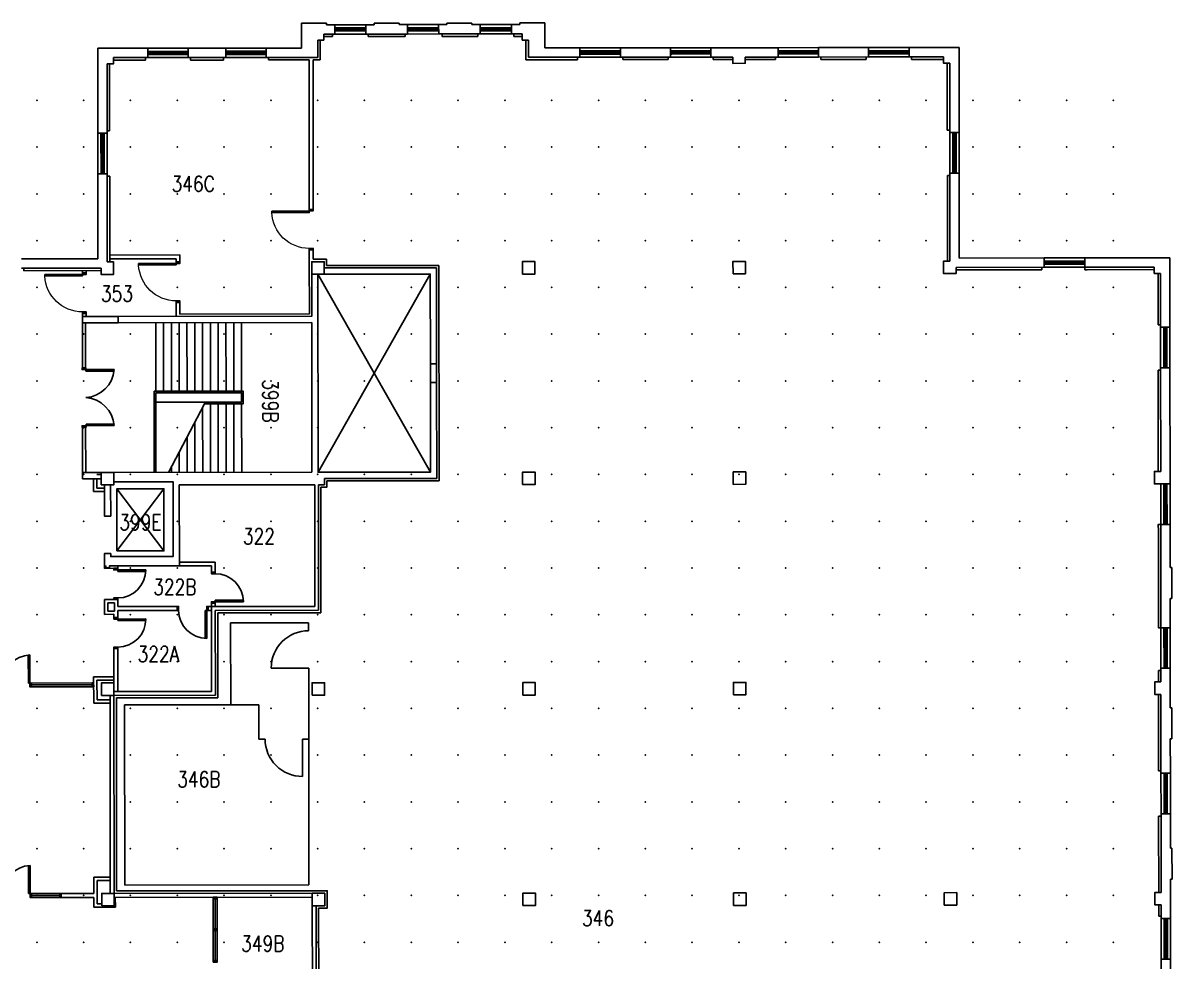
# Model space of a CAD drawing. Header units: millimetres. Extents: x 9 to 202, y 19 to 142.
# Drawn here: x 122.3 to 201.8, y 58.8 to 123.7 of the extents above; entities that cross this region are included whole.
import ezdxf
from ezdxf.enums import TextEntityAlignment as Align

# ---------------------------------------------------------------- set-up
doc = ezdxf.new("R2010")
doc.units = ezdxf.units.MM
for name, color, linetype in [('A-DOOR', 2, 'Continuous'), ('A-FLOR-IDEN', 202, 'Continuous'), ('A-FLOR-STRS', 1, 'Continuous'), ('A-GLAZ', 5, 'Continuous'), ('A-WALL', 7, 'Continuous')]:
    doc.layers.add(name, color=color, linetype=linetype)
doc.styles.add('RomanS', font='romans.shx', dxfattribs={"width": 0.85})

# ---------------------------------------------------------------- blocks, each defined once
blk = doc.blocks.new('*U16')
blk.add_point((0, 0))
blk = doc.blocks.new('*U17')
at = {"color": 0, "linetype": 'ByBlock', "lineweight": -2, "transparency": 16777216}
for p in [(113.3895, 97.191), (116.6292, 97.191), (119.8689, 97.191), (123.1086, 97.191), (126.3483, 97.191), (129.588, 97.191), (132.8277, 97.191), (136.0674, 97.191), (139.3071, 97.191), (142.5468, 97.191), (145.7865, 97.191), (149.0262, 97.191), (152.2659, 97.191), (155.5056, 97.191), (158.7453, 97.191), (161.985, 97.191), (165.2247, 97.191), (168.4644, 97.191), (171.7041, 97.191), (174.9438, 97.191), (178.1835, 97.191), (181.4232, 97.191), (184.6629, 97.191), (187.9026, 97.191), (113.3895, 93.9513), (116.6292, 93.9513), (119.8689, 93.9513), (123.1086, 93.9513), (126.3483, 93.9513), (129.588, 93.9513), (132.8277, 93.9513), (136.0674, 93.9513), (139.3071, 93.9513), (142.5468, 93.9513), (145.7865, 93.9513), (149.0262, 93.9513), (152.2659, 93.9513), (155.5056, 93.9513), (158.7453, 93.9513), (161.985, 93.9513), (165.2247, 93.9513), (168.4644, 93.9513), (171.7041, 93.9513), (174.9438, 93.9513), (178.1835, 93.9513), (181.4232, 93.9513), (184.6629, 93.9513), (187.9026, 93.9513), (113.3895, 90.7116), (116.6292, 90.7116), (119.8689, 90.7116), (123.1086, 90.7116), (126.3483, 90.7116), (129.588, 90.7116), (132.8277, 90.7116), (136.0674, 90.7116), (139.3071, 90.7116), (142.5468, 90.7116), (145.7865, 90.7116), (149.0262, 90.7116), (152.2659, 90.7116), (155.5056, 90.7116), (158.7453, 90.7116), (161.985, 90.7116), (165.2247, 90.7116), (168.4644, 90.7116), (171.7041, 90.7116), (174.9438, 90.7116), (178.1835, 90.7116), (181.4232, 90.7116), (184.6629, 90.7116), (187.9026, 90.7116), (113.3895, 87.4719), (116.6292, 87.4719), (119.8689, 87.4719), (123.1086, 87.4719), (126.3483, 87.4719), (129.588, 87.4719), (132.8277, 87.4719), (136.0674, 87.4719), (139.3071, 87.4719), (142.5468, 87.4719), (145.7865, 87.4719), (149.0262, 87.4719), (152.2659, 87.4719), (155.5056, 87.4719), (158.7453, 87.4719), (161.985, 87.4719), (165.2247, 87.4719), (168.4644, 87.4719), (171.7041, 87.4719), (174.9438, 87.4719), (178.1835, 87.4719), (181.4232, 87.4719), (184.6629, 87.4719), (187.9026, 87.4719), (113.3895, 84.2322), (116.6292, 84.2322), (119.8689, 84.2322), (123.1086, 84.2322), (126.3483, 84.2322), (129.588, 84.2322), (132.8277, 84.2322), (136.0674, 84.2322), (139.3071, 84.2322), (142.5468, 84.2322), (145.7865, 84.2322), (149.0262, 84.2322), (152.2659, 84.2322), (155.5056, 84.2322), (158.7453, 84.2322), (161.985, 84.2322), (165.2247, 84.2322), (168.4644, 84.2322), (171.7041, 84.2322), (174.9438, 84.2322), (178.1835, 84.2322), (181.4232, 84.2322), (184.6629, 84.2322), (187.9026, 84.2322), (113.3895, 80.9925), (116.6292, 80.9925), (119.8689, 80.9925), (123.1086, 80.9925), (126.3483, 80.9925), (129.588, 80.9925), (132.8277, 80.9925), (136.0674, 80.9925), (139.3071, 80.9925), (142.5468, 80.9925), (145.7865, 80.9925), (149.0262, 80.9925), (152.2659, 80.9925), (155.5056, 80.9925), (158.7453, 80.9925), (161.985, 80.9925), (165.2247, 80.9925), (168.4644, 80.9925), (171.7041, 80.9925), (174.9438, 80.9925), (178.1835, 80.9925), (181.4232, 80.9925), (184.6629, 80.9925), (187.9026, 80.9925), (113.3895, 77.7528), (116.6292, 77.7528), (119.8689, 77.7528), (123.1086, 77.7528), (126.3483, 77.7528), (129.588, 77.7528), (132.8277, 77.7528), (136.0674, 77.7528), (139.3071, 77.7528), (142.5468, 77.7528), (145.7865, 77.7528), (149.0262, 77.7528), (152.2659, 77.7528), (155.5056, 77.7528), (158.7453, 77.7528), (161.985, 77.7528), (165.2247, 77.7528), (168.4644, 77.7528), (171.7041, 77.7528), (174.9438, 77.7528), (178.1835, 77.7528), (181.4232, 77.7528), (184.6629, 77.7528), (187.9026, 77.7528), (113.3895, 74.5131), (116.6292, 74.5131), (119.8689, 74.5131), (123.1086, 74.5131), (126.3483, 74.5131), (129.588, 74.5131), (132.8277, 74.5131), (136.0674, 74.5131), (139.3071, 74.5131), (142.5468, 74.5131), (145.7865, 74.5131), (149.0262, 74.5131), (152.2659, 74.5131), (155.5056, 74.5131), (158.7453, 74.5131), (161.985, 74.5131), (165.2247, 74.5131), (168.4644, 74.5131), (171.7041, 74.5131), (174.9438, 74.5131), (178.1835, 74.5131), (181.4232, 74.5131), (184.6629, 74.5131), (187.9026, 74.5131), (113.3895, 71.2734), (116.6292, 71.2734), (119.8689, 71.2734), (123.1086, 71.2734), (126.3483, 71.2734), (129.588, 71.2734), (132.8277, 71.2734), (136.0674, 71.2734), (139.3071, 71.2734), (142.5468, 71.2734), (145.7865, 71.2734), (149.0262, 71.2734), (152.2659, 71.2734), (155.5056, 71.2734), (158.7453, 71.2734), (161.985, 71.2734), (165.2247, 71.2734), (168.4644, 71.2734), (171.7041, 71.2734), (174.9438, 71.2734), (178.1835, 71.2734), (181.4232, 71.2734), (184.6629, 71.2734), (187.9026, 71.2734), (113.3895, 68.0337), (116.6292, 68.0337), (119.8689, 68.0337), (123.1086, 68.0337), (126.3483, 68.0337), (129.588, 68.0337), (132.8277, 68.0337), (136.0674, 68.0337), (139.3071, 68.0337), (142.5468, 68.0337), (145.7865, 68.0337), (149.0262, 68.0337), (152.2659, 68.0337), (155.5056, 68.0337), (158.7453, 68.0337), (161.985, 68.0337), (165.2247, 68.0337), (168.4644, 68.0337), (171.7041, 68.0337), (174.9438, 68.0337), (178.1835, 68.0337), (181.4232, 68.0337), (184.6629, 68.0337), (187.9026, 68.0337), (113.3895, 64.794), (116.6292, 64.794), (119.8689, 64.794), (123.1086, 64.794), (126.3483, 64.794), (129.588, 64.794), (132.8277, 64.794), (136.0674, 64.794), (139.3071, 64.794), (142.5468, 64.794), (145.7865, 64.794), (149.0262, 64.794), (152.2659, 64.794), (155.5056, 64.794), (158.7453, 64.794), (161.985, 64.794), (165.2247, 64.794), (168.4644, 64.794), (171.7041, 64.794), (174.9438, 64.794), (178.1835, 64.794), (181.4232, 64.794), (184.6629, 64.794), (187.9026, 64.794), (113.3895, 61.5543), (116.6292, 61.5543), (119.8689, 61.5543), (123.1086, 61.5543), (126.3483, 61.5543), (129.588, 61.5543), (132.8277, 61.5543), (136.0674, 61.5543), (139.3071, 61.5543), (142.5468, 61.5543), (145.7865, 61.5543), (149.0262, 61.5543), (152.2659, 61.5543), (155.5056, 61.5543), (158.7453, 61.5543), (161.985, 61.5543), (165.2247, 61.5543), (168.4644, 61.5543), (171.7041, 61.5543), (174.9438, 61.5543), (178.1835, 61.5543), (181.4232, 61.5543), (184.6629, 61.5543), (187.9026, 61.5543), (113.3895, 58.3146), (116.6292, 58.3146), (119.8689, 58.3146), (123.1086, 58.3146), (126.3483, 58.3146), (129.588, 58.3146), (132.8277, 58.3146), (136.0674, 58.3146), (139.3071, 58.3146), (142.5468, 58.3146), (145.7865, 58.3146), (149.0262, 58.3146), (152.2659, 58.3146), (155.5056, 58.3146), (158.7453, 58.3146), (161.985, 58.3146), (165.2247, 58.3146), (168.4644, 58.3146), (171.7041, 58.3146), (174.9438, 58.3146), (178.1835, 58.3146), (181.4232, 58.3146), (184.6629, 58.3146), (187.9026, 58.3146), (113.3895, 55.0749), (116.6292, 55.0749), (119.8689, 55.0749), (123.1086, 55.0749), (126.3483, 55.0749), (129.588, 55.0749), (132.8277, 55.0749), (136.0674, 55.0749), (139.3071, 55.0749), (142.5468, 55.0749), (145.7865, 55.0749), (149.0262, 55.0749), (152.2659, 55.0749), (155.5056, 55.0749), (158.7453, 55.0749), (161.985, 55.0749), (165.2247, 55.0749), (168.4644, 55.0749), (171.7041, 55.0749), (174.9438, 55.0749), (178.1835, 55.0749), (181.4232, 55.0749), (184.6629, 55.0749), (187.9026, 55.0749), (113.3895, 51.8352), (116.6292, 51.8352), (119.8689, 51.8352), (123.1086, 51.8352), (126.3483, 51.8352), (129.588, 51.8352), (132.8277, 51.8352), (136.0674, 51.8352), (139.3071, 51.8352), (142.5468, 51.8352), (145.7865, 51.8352), (149.0262, 51.8352), (152.2659, 51.8352), (155.5056, 51.8352), (158.7453, 51.8352), (161.985, 51.8352), (165.2247, 51.8352), (168.4644, 51.8352), (171.7041, 51.8352), (174.9438, 51.8352), (178.1835, 51.8352), (181.4232, 51.8352), (184.6629, 51.8352), (187.9026, 51.8352), (113.3895, 48.5955), (116.6292, 48.5955), (119.8689, 48.5955), (123.1086, 48.5955), (126.3483, 48.5955), (129.588, 48.5955), (132.8277, 48.5955), (136.0674, 48.5955), (139.3071, 48.5955), (142.5468, 48.5955), (145.7865, 48.5955), (149.0262, 48.5955), (152.2659, 48.5955), (155.5056, 48.5955), (158.7453, 48.5955), (161.985, 48.5955), (165.2247, 48.5955), (168.4644, 48.5955), (171.7041, 48.5955), (174.9438, 48.5955), (178.1835, 48.5955), (181.4232, 48.5955), (184.6629, 48.5955), (187.9026, 48.5955), (113.3895, 45.3558), (116.6292, 45.3558), (119.8689, 45.3558), (123.1086, 45.3558), (126.3483, 45.3558), (129.588, 45.3558), (132.8277, 45.3558), (136.0674, 45.3558), (139.3071, 45.3558), (142.5468, 45.3558), (145.7865, 45.3558), (149.0262, 45.3558), (152.2659, 45.3558), (155.5056, 45.3558), (158.7453, 45.3558), (161.985, 45.3558), (165.2247, 45.3558), (168.4644, 45.3558), (171.7041, 45.3558), (174.9438, 45.3558), (178.1835, 45.3558), (181.4232, 45.3558), (184.6629, 45.3558), (187.9026, 45.3558), (113.3895, 42.1161), (116.6292, 42.1161), (119.8689, 42.1161), (123.1086, 42.1161), (126.3483, 42.1161), (129.588, 42.1161), (132.8277, 42.1161), (136.0674, 42.1161), (139.3071, 42.1161), (142.5468, 42.1161), (145.7865, 42.1161), (149.0262, 42.1161), (152.2659, 42.1161), (155.5056, 42.1161), (158.7453, 42.1161), (161.985, 42.1161), (165.2247, 42.1161), (168.4644, 42.1161), (171.7041, 42.1161), (174.9438, 42.1161), (178.1835, 42.1161), (181.4232, 42.1161), (184.6629, 42.1161), (187.9026, 42.1161), (113.3895, 38.8764), (116.6292, 38.8764), (119.8689, 38.8764), (123.1086, 38.8764), (126.3483, 38.8764), (129.588, 38.8764), (132.8277, 38.8764), (136.0674, 38.8764), (139.3071, 38.8764), (142.5468, 38.8764), (145.7865, 38.8764), (149.0262, 38.8764), (152.2659, 38.8764), (155.5056, 38.8764), (158.7453, 38.8764), (161.985, 38.8764), (165.2247, 38.8764), (168.4644, 38.8764), (171.7041, 38.8764), (174.9438, 38.8764), (178.1835, 38.8764), (181.4232, 38.8764), (184.6629, 38.8764), (187.9026, 38.8764)]:
    blk.add_blockref('*U16', p, dxfattribs=at)

msp = doc.modelspace()

# ---------------------------------------------------------------- linework, layer by layer
at = {"layer": 'A-DOOR'}
for p, q in [((126.67, 99.728), (128.613, 99.73)), ((126.67, 99.62), (126.67, 99.728)), ((126.67, 99.62), (128.614, 99.622)), ((126.674, 95.948), (128.617, 95.95)), ((126.674, 95.948), (126.674, 95.84)), ((126.674, 95.84), (128.617, 95.842)), ((128.865, 85.852), (130.808, 85.854)), ((128.865, 85.744), (128.865, 85.852)), ((128.865, 85.744), (130.808, 85.746)), ((135.622, 83.752), (137.565, 83.754)), ((135.622, 83.752), (135.622, 83.644)), ((135.622, 83.644), (137.565, 83.646)), ((134.921, 83.05), (134.922, 81.107)), ((134.921, 83.05), (135.029, 83.05)), ((135.029, 83.05), (135.03, 81.107)), ((128.873, 82.45), (130.816, 82.452)), ((128.873, 82.342), (128.873, 82.45)), ((128.873, 82.342), (130.816, 82.344)), ((122.681, 78.016), (122.679, 79.96)), ((122.789, 78.017), (122.787, 79.96)), ((142.085, 79.05), (139.493, 79.048)), ((122.681, 78.016), (122.789, 78.017)), ((141.657, 74.136), (141.659, 71.544)), ((122.694, 63.436), (122.692, 65.38)), ((122.802, 63.437), (122.8, 65.38)), ((122.694, 63.436), (122.802, 63.437))]:
    msp.add_line(p, q, dxfattribs=at)
at = {"layer": 'A-DOOR', "flags": 128}
for points in [[(139.533, 110.709), (142.124, 110.711), (142.124, 110.603), (139.533, 110.601), (139.533, 110.709)], [(142.124, 110.711), (142.394, 110.711), (142.394, 110.819), (142.124, 110.819), (142.124, 110.711)], [(142.39, 108.011), (142.127, 108.011), (142.127, 108.119), (142.397, 108.119), (142.397, 108.011)], [(130.316, 107.075), (132.907, 107.078), (132.907, 106.97), (130.316, 106.967), (130.316, 107.075)], [(132.907, 107.078), (133.17, 107.078), (133.17, 107.186), (132.907, 107.186), (132.907, 107.078)], [(123.83, 106.313), (126.421, 106.316), (126.421, 106.208), (123.83, 106.205), (123.83, 106.313)], [(126.421, 106.316), (126.684, 106.316), (126.684, 106.424), (126.421, 106.424), (126.421, 106.316)], [(133.173, 104.378), (132.91, 104.378), (132.91, 104.486), (133.173, 104.486), (133.173, 104.378)], [(126.687, 103.616), (126.424, 103.616), (126.424, 103.724), (126.687, 103.724), (126.687, 103.616)], [(126.67, 99.728), (126.67, 99.836), (126.4, 99.836), (126.4, 99.728), (126.67, 99.728)], [(126.674, 95.84), (126.674, 95.732), (126.404, 95.732), (126.404, 95.84), (126.674, 95.84)], [(128.865, 85.852), (128.865, 85.96), (128.595, 85.96), (128.595, 85.852), (128.865, 85.852)], [(135.62, 85.696), (135.62, 85.588), (135.35, 85.588), (135.35, 85.696), (135.62, 85.696)], [(128.867, 83.8), (128.867, 83.908), (128.597, 83.908), (128.597, 83.8), (128.867, 83.8)], [(135.622, 83.644), (135.622, 83.536), (135.352, 83.536), (135.352, 83.644), (135.622, 83.644)], [(132.977, 83.048), (133.085, 83.048), (133.084, 83.318), (132.976, 83.318), (132.977, 83.048)], [(135.029, 83.05), (135.137, 83.05), (135.136, 83.32), (135.028, 83.32), (135.029, 83.05)], [(128.873, 82.45), (128.873, 82.558), (128.603, 82.558), (128.603, 82.45), (128.873, 82.45)], [(128.875, 80.398), (128.875, 80.506), (128.605, 80.506), (128.605, 80.398), (128.875, 80.398)], [(122.789, 78.017), (122.897, 78.017), (122.897, 77.747), (122.789, 77.747), (122.789, 78.017)], [(122.802, 63.437), (122.91, 63.437), (122.91, 63.167), (122.802, 63.167), (122.802, 63.437)], [(135.753, 58.791), (135.753, 58.683), (135.483, 58.683), (135.483, 58.791), (135.753, 58.791)]]:
    msp.add_lwpolyline(points, close=True, dxfattribs=at)
at = {"layer": 'A-DOOR', "lineweight": 18, "extrusion": (0, 0, -1)}
for centre in [(-142.125, 110.714), (-132.908, 107.08), (-126.422, 106.318)]:
    msp.add_arc(centre, 2.595, 269.97113, 357.50376, dxfattribs=at)
at = {"layer": 'A-DOOR', "extrusion": (0, 0, -1)}
for centre, radius, start, end in [((-126.528, 99.87), 2.091, 183.84215, 266.05224), ((-126.532, 95.698), 2.091, 93.84215, 176.05224), ((-128.865, 85.852), 1.944, 179.94719, 269.94719), ((-135.029, 83.05), 1.944, 269.94719, 359.94719), ((-128.873, 82.45), 1.944, 179.94719, 269.94719), ((-122.931, 77.875), 2.091, 3.84215, 86.05224), ((-122.944, 63.295), 2.091, 3.84215, 86.05224)]:
    msp.add_arc(centre, radius, start, end, dxfattribs=at)
at = {"layer": 'A-DOOR'}
for centre, radius, start, end in [((135.622, 83.644), 1.944, 0.05281, 90.05281), ((142.085, 79.05), 2.592, 90.05281, 180.05281), ((141.657, 74.136), 2.592, 180.05281, 270.05281)]:
    msp.add_arc(centre, radius, start, end, dxfattribs=at)
at = {"layer": 'A-FLOR-STRS'}
for p, q in [((128.808, 91.472), (132.071, 87.165)), ((132.067, 91.475), (128.812, 87.162))]:
    msp.add_line(p, q, dxfattribs=at)
at = {"layer": 'A-FLOR-STRS', "flags": 128}
for points in [[(131.5, 102.973), (131.505, 98.221)], [(132.04, 102.973), (132.045, 98.221)], [(132.58, 102.974), (132.585, 98.222)], [(133.12, 102.974), (133.125, 98.222)], [(133.66, 102.975), (133.665, 98.223)], [(134.2, 102.975), (134.205, 98.223)], [(134.74, 102.976), (134.745, 98.224)], [(135.28, 102.976), (135.285, 98.224)], [(135.82, 102.977), (135.825, 98.225)], [(136.36, 102.977), (136.365, 98.225)], [(136.9, 102.978), (136.905, 98.226)], [(137.44, 102.978), (137.445, 98.226)], [(131.402, 92.604), (131.397, 98.22), (137.553, 98.226), (137.553, 97.362), (134.877, 97.36), (134.933, 97.468), (137.445, 97.47), (137.445, 98.118), (131.505, 98.113), (131.51, 92.605)], [(134.933, 97.468), (131.505, 97.465)], [(132.388, 92.605), (134.877, 97.36)], [(134.75, 92.608), (134.75, 92.608), (134.746, 97.109)], [(135.285, 97.36), (135.29, 92.608)], [(135.83, 92.609), (135.825, 97.361)], [(136.365, 97.361), (136.37, 92.609)], [(136.91, 92.61), (136.905, 97.362)], [(137.445, 97.362), (137.45, 92.61)], [(134.207, 96.08), (134.21, 92.607)], [(133.67, 92.607), (133.668, 95.05)], [(133.129, 94.02), (133.13, 92.606)], [(132.59, 92.606), (132.589, 92.991)]]:
    msp.add_lwpolyline(points, dxfattribs=at)
msp.add_lwpolyline([(128.812, 87.162), (132.071, 87.165), (132.067, 91.475), (128.808, 91.472), (128.812, 87.162)], close=True, dxfattribs=at)
at = {"layer": 'A-GLAZ'}
for p, q in [((143.888, 123.396), (143.888, 123.18)), ((143.888, 123.396), (143.996, 123.396)), ((143.996, 123.396), (145.94, 123.398)), ((143.996, 123.396), (143.996, 123.18)), ((145.94, 123.29), (143.996, 123.288)), ((145.94, 123.398), (145.94, 123.182)), ((145.94, 123.398), (146.048, 123.398)), ((146.048, 123.398), (146.048, 123.182)), ((148.923, 123.401), (148.924, 123.185)), ((148.923, 123.401), (149.031, 123.401)), ((149.031, 123.401), (150.975, 123.403)), ((149.031, 123.401), (149.032, 123.185)), ((150.976, 123.295), (149.032, 123.293)), ((150.975, 123.403), (150.976, 123.187)), ((150.975, 123.403), (151.083, 123.403)), ((151.083, 123.403), (151.084, 123.187)), ((153.959, 123.405), (153.959, 123.189)), ((153.959, 123.405), (154.067, 123.405)), ((154.067, 123.405), (156.011, 123.407)), ((154.067, 123.405), (154.067, 123.189)), ((156.011, 123.299), (154.067, 123.297)), ((156.011, 123.407), (156.011, 123.191)), ((156.011, 123.407), (156.119, 123.407)), ((156.119, 123.407), (156.119, 123.191)), ((143.888, 123.18), (143.996, 123.18)), ((143.996, 123.18), (145.94, 123.182)), ((145.94, 123.182), (146.048, 123.182)), ((148.924, 123.185), (149.032, 123.185)), ((149.032, 123.185), (150.976, 123.187)), ((150.976, 123.187), (151.084, 123.187)), ((153.959, 123.189), (154.067, 123.189)), ((154.067, 123.189), (156.011, 123.191)), ((156.011, 123.191), (156.119, 123.191)), ((130.943, 121.764), (131.051, 121.764)), ((130.943, 121.764), (130.943, 121.548)), ((131.051, 121.764), (133.643, 121.767)), ((131.051, 121.764), (131.051, 121.548)), ((133.643, 121.767), (133.751, 121.767)), ((133.643, 121.767), (133.643, 121.551)), ((133.751, 121.767), (133.751, 121.551)), ((136.343, 121.769), (136.451, 121.769)), ((136.343, 121.769), (136.343, 121.553)), ((136.451, 121.769), (139.043, 121.772)), ((136.451, 121.769), (136.451, 121.553)), ((139.043, 121.772), (139.151, 121.772)), ((139.043, 121.772), (139.043, 121.556)), ((139.151, 121.772), (139.151, 121.556)), ((160.859, 121.792), (160.967, 121.792)), ((160.859, 121.792), (160.859, 121.576)), ((160.967, 121.792), (163.559, 121.794)), ((160.967, 121.792), (160.967, 121.576)), ((163.559, 121.794), (163.667, 121.794)), ((163.559, 121.794), (163.559, 121.578)), ((163.667, 121.794), (163.667, 121.578)), ((167.123, 121.797), (167.231, 121.797)), ((167.123, 121.797), (167.123, 121.581)), ((167.231, 121.797), (169.823, 121.8)), ((167.231, 121.797), (167.231, 121.581)), ((169.823, 121.692), (167.231, 121.689)), ((169.823, 121.8), (169.931, 121.8)), ((169.823, 121.8), (169.823, 121.584)), ((169.931, 121.8), (169.931, 121.584)), ((174.575, 121.804), (174.683, 121.804)), ((174.575, 121.804), (174.575, 121.588)), ((174.683, 121.804), (177.275, 121.807)), ((174.683, 121.804), (174.683, 121.588)), ((177.275, 121.699), (174.683, 121.696)), ((177.275, 121.807), (177.383, 121.807)), ((177.275, 121.807), (177.275, 121.591)), ((177.383, 121.807), (177.383, 121.591)), ((180.839, 121.81), (180.947, 121.81)), ((180.839, 121.81), (180.839, 121.594)), ((180.947, 121.81), (183.539, 121.813)), ((180.947, 121.81), (180.947, 121.594)), ((183.539, 121.705), (180.947, 121.702)), ((183.539, 121.813), (183.647, 121.813)), ((183.539, 121.813), (183.539, 121.597)), ((183.647, 121.813), (183.647, 121.597)), ((130.943, 121.548), (131.051, 121.548)), ((133.643, 121.659), (131.051, 121.656)), ((131.051, 121.548), (133.643, 121.551)), ((133.643, 121.551), (133.751, 121.551)), ((136.343, 121.553), (136.451, 121.553)), ((139.043, 121.664), (136.451, 121.661)), ((136.451, 121.553), (139.043, 121.556)), ((139.043, 121.556), (139.151, 121.556)), ((160.859, 121.576), (160.967, 121.576)), ((163.559, 121.686), (160.967, 121.684)), ((160.967, 121.576), (163.559, 121.578)), ((163.559, 121.578), (163.667, 121.578)), ((167.123, 121.581), (167.231, 121.581)), ((167.231, 121.581), (169.823, 121.584)), ((169.823, 121.584), (169.931, 121.584)), ((174.575, 121.588), (174.683, 121.588)), ((174.683, 121.588), (177.275, 121.591)), ((177.275, 121.591), (177.383, 121.591)), ((180.839, 121.594), (180.947, 121.594)), ((180.947, 121.594), (183.539, 121.597)), ((183.539, 121.597), (183.647, 121.597)), ((186.676, 116.145), (186.892, 116.146)), ((186.676, 116.037), (186.676, 116.145)), ((186.892, 116.038), (186.892, 116.146)), ((127.708, 115.983), (127.708, 116.091)), ((127.708, 116.091), (127.924, 116.091)), ((127.711, 113.391), (127.708, 115.983)), ((127.708, 115.983), (127.924, 115.983)), ((127.816, 115.983), (127.819, 113.391)), ((127.924, 115.983), (127.924, 116.091)), ((127.927, 113.391), (127.924, 115.983)), ((186.676, 116.037), (186.892, 116.038)), ((186.679, 113.445), (186.676, 116.037)), ((186.784, 116.038), (186.787, 113.446)), ((186.895, 113.446), (186.892, 116.038)), ((127.711, 113.283), (127.711, 113.391)), ((127.711, 113.391), (127.927, 113.391)), ((127.711, 113.283), (127.927, 113.283)), ((127.927, 113.283), (127.927, 113.391)), ((186.679, 113.445), (186.895, 113.446)), ((186.679, 113.337), (186.679, 113.445)), ((186.679, 113.337), (186.895, 113.338)), ((186.895, 113.338), (186.895, 113.446)), ((193.002, 107.241), (193.11, 107.241)), ((193.002, 107.241), (193.003, 107.025)), ((193.003, 107.025), (193.111, 107.025)), ((193.11, 107.241), (195.702, 107.244)), ((193.11, 107.241), (193.111, 107.025)), ((195.702, 107.136), (193.11, 107.133)), ((193.111, 107.025), (195.703, 107.028)), ((195.702, 107.244), (195.81, 107.244)), ((195.702, 107.244), (195.703, 107.028)), ((195.703, 107.028), (195.811, 107.028)), ((195.81, 107.244), (195.811, 107.028)), ((201.269, 102.551), (201.269, 102.659)), ((201.269, 102.659), (201.485, 102.659)), ((201.485, 102.551), (201.485, 102.659)), ((201.271, 99.959), (201.269, 102.551)), ((201.269, 102.551), (201.485, 102.551)), ((201.377, 102.551), (201.379, 99.959)), ((201.487, 99.959), (201.485, 102.551)), ((201.271, 99.851), (201.271, 99.959)), ((201.271, 99.959), (201.487, 99.959)), ((201.271, 99.851), (201.487, 99.851)), ((201.487, 99.851), (201.487, 99.959)), ((201.279, 91.697), (201.279, 91.805)), ((201.279, 91.805), (201.495, 91.805)), ((201.281, 89.105), (201.279, 91.697)), ((201.279, 91.697), (201.495, 91.697)), ((201.387, 91.697), (201.389, 89.105)), ((201.495, 91.697), (201.495, 91.805)), ((201.497, 89.105), (201.495, 91.697)), ((201.281, 88.997), (201.281, 89.105)), ((201.281, 89.105), (201.497, 89.105)), ((201.497, 88.997), (201.497, 89.105)), ((201.281, 88.997), (201.497, 88.997)), ((201.288, 81.734), (201.288, 81.842)), ((201.288, 81.842), (201.504, 81.842)), ((201.29, 79.142), (201.288, 81.734)), ((201.288, 81.734), (201.504, 81.734)), ((201.396, 81.734), (201.398, 79.142)), ((201.504, 81.734), (201.504, 81.842)), ((201.506, 79.142), (201.504, 81.734)), ((201.29, 79.034), (201.29, 79.142)), ((201.29, 79.142), (201.506, 79.142)), ((201.29, 79.034), (201.506, 79.034)), ((201.506, 79.034), (201.506, 79.142)), ((127.095, 78.02), (122.897, 78.017)), ((127.095, 77.885), (122.897, 77.882)), ((127.096, 77.75), (122.897, 77.747)), ((201.297, 71.663), (201.297, 71.771)), ((201.297, 71.771), (201.513, 71.771)), ((201.3, 69.071), (201.297, 71.663)), ((201.297, 71.663), (201.513, 71.663)), ((201.405, 71.663), (201.408, 69.071)), ((201.513, 71.663), (201.513, 71.771)), ((201.516, 69.071), (201.513, 71.663)), ((201.3, 68.963), (201.3, 69.071)), ((201.3, 69.071), (201.516, 69.071)), ((201.3, 68.963), (201.516, 68.963)), ((201.516, 68.963), (201.516, 69.071)), ((124.854, 63.438), (122.87, 63.437)), ((122.87, 63.167), (124.854, 63.168)), ((122.91, 63.302), (124.854, 63.303)), ((135.483, 58.791), (135.479, 63.07)), ((135.614, 63.07), (135.616, 60.985)), ((135.753, 58.791), (135.749, 63.07)), ((201.306, 61.592), (201.306, 61.7)), ((201.306, 61.7), (201.522, 61.7)), ((201.309, 59), (201.306, 61.592)), ((201.306, 61.592), (201.522, 61.592)), ((201.414, 61.592), (201.417, 59)), ((201.522, 61.592), (201.522, 61.7)), ((201.525, 59), (201.522, 61.592)), ((135.616, 60.877), (135.618, 58.791)), ((201.309, 58.892), (201.309, 59)), ((201.309, 59), (201.525, 59)), ((201.309, 58.892), (201.525, 58.892)), ((201.525, 58.892), (201.525, 59))]:
    msp.add_line(p, q, dxfattribs=at)
at = {"layer": 'A-GLAZ', "flags": 128}
for points in [[(122.897, 78.017), (122.789, 78.017), (122.789, 77.747), (122.897, 77.747), (122.897, 78.017)], [(127.203, 78.021), (127.095, 78.02), (127.096, 77.75), (127.204, 77.751), (127.203, 78.021)], [(122.802, 63.437), (122.91, 63.437), (122.91, 63.167), (122.802, 63.167), (122.802, 63.437)], [(124.854, 63.438), (124.962, 63.439), (124.962, 63.169), (124.854, 63.168), (124.854, 63.438)], [(135.749, 63.178), (135.749, 63.07), (135.479, 63.07), (135.479, 63.178), (135.749, 63.178)], [(135.751, 60.985), (135.751, 60.877), (135.481, 60.876), (135.481, 60.984), (135.751, 60.985)]]:
    msp.add_lwpolyline(points, close=True, dxfattribs=at)
at = {"layer": 'A-WALL'}
for p, q in [((141.579, 123.718), (143.314, 123.719)), ((141.579, 123.718), (141.581, 121.99)), ((143.314, 123.719), (143.314, 123.611)), ((143.314, 123.611), (143.888, 123.612)), ((143.888, 123.612), (146.048, 123.614)), ((143.888, 123.612), (143.888, 122.964)), ((146.048, 123.614), (146.048, 122.966)), ((146.622, 123.614), (146.048, 123.614)), ((146.621, 123.722), (148.349, 123.724)), ((146.621, 123.722), (146.622, 123.614)), ((148.349, 123.724), (148.35, 123.616)), ((148.35, 123.616), (148.923, 123.617)), ((148.923, 123.617), (151.083, 123.619)), ((148.923, 123.617), (148.924, 122.969)), ((151.657, 123.619), (151.083, 123.619)), ((151.083, 123.619), (151.084, 122.971)), ((153.385, 123.729), (151.657, 123.727)), ((151.657, 123.727), (151.657, 123.619)), ((153.385, 123.729), (153.385, 123.621)), ((153.385, 123.621), (153.959, 123.621)), ((153.959, 123.621), (156.119, 123.623)), ((153.959, 123.621), (153.959, 122.973)), ((156.692, 123.624), (156.119, 123.623)), ((156.119, 123.623), (156.119, 122.975)), ((158.427, 123.733), (156.692, 123.732)), ((156.692, 123.732), (156.692, 123.624)), ((158.427, 123.733), (158.429, 122.005)), ((142.715, 121.343), (142.714, 122.531)), ((142.714, 122.531), (143.146, 122.531)), ((142.884, 121.174), (142.883, 122.531)), ((143.146, 122.963), (143.888, 122.964)), ((143.146, 122.531), (143.146, 122.963)), ((143.727, 122.795), (143.146, 122.795)), ((143.726, 122.964), (143.727, 122.795)), ((143.888, 122.964), (146.048, 122.966)), ((146.048, 122.966), (148.924, 122.969)), ((146.203, 122.966), (146.204, 122.797)), ((146.204, 122.797), (148.759, 122.8)), ((148.759, 122.968), (148.759, 122.8)), ((148.924, 122.969), (151.084, 122.971)), ((153.959, 122.973), (151.084, 122.971)), ((153.797, 122.804), (151.516, 122.802)), ((153.797, 122.973), (153.797, 122.804)), ((153.959, 122.973), (156.119, 122.975)), ((156.862, 122.976), (156.119, 122.975)), ((156.281, 122.975), (156.281, 122.807)), ((156.281, 122.807), (156.862, 122.807)), ((156.862, 122.544), (156.862, 122.976)), ((157.294, 122.544), (156.862, 122.544)), ((157.127, 121.187), (157.125, 122.544)), ((157.295, 121.356), (157.294, 122.544)), ((130.943, 121.98), (127.487, 121.977)), ((127.492, 116.091), (127.487, 121.977)), ((130.943, 121.98), (133.751, 121.983)), ((130.943, 121.332), (130.943, 121.98)), ((136.343, 121.985), (133.751, 121.983)), ((133.751, 121.335), (133.751, 121.983)), ((136.343, 121.985), (139.151, 121.988)), ((136.343, 121.337), (136.343, 121.985)), ((141.581, 121.99), (139.151, 121.988)), ((139.151, 121.34), (139.151, 121.988)), ((160.859, 122.008), (158.429, 122.005)), ((160.859, 122.008), (163.667, 122.01)), ((160.859, 122.008), (160.859, 121.36)), ((167.123, 122.013), (163.667, 122.01)), ((163.667, 122.01), (163.667, 121.362)), ((167.123, 122.013), (169.931, 122.016)), ((167.123, 122.013), (167.123, 121.365)), ((174.575, 122.02), (169.931, 122.016)), ((169.931, 122.016), (169.931, 121.368)), ((174.575, 122.02), (177.383, 122.023)), ((174.575, 122.02), (174.575, 121.372)), ((180.839, 122.026), (177.383, 122.023)), ((177.383, 122.023), (177.383, 121.375)), ((180.839, 122.026), (183.647, 122.029)), ((180.839, 122.026), (180.839, 121.378)), ((187.103, 122.032), (183.647, 122.029)), ((183.647, 122.029), (183.647, 121.381)), ((187.108, 116.146), (187.103, 122.032)), ((128.14, 116.091), (128.136, 120.897)), ((128.309, 116.254), (128.304, 120.898)), ((130.943, 121.332), (128.567, 121.33)), ((130.781, 121.163), (128.567, 121.161)), ((130.781, 121.332), (130.781, 121.163)), ((130.943, 121.332), (133.751, 121.335)), ((136.343, 121.337), (133.751, 121.335)), ((133.913, 121.335), (133.913, 121.166)), ((133.913, 121.166), (136.181, 121.168)), ((136.181, 121.337), (136.181, 121.168)), ((136.343, 121.337), (139.151, 121.34)), ((142.715, 121.343), (139.151, 121.34)), ((139.313, 121.34), (139.313, 121.171)), ((139.313, 121.171), (142.115, 121.174)), ((142.115, 121.174), (142.124, 110.603)), ((142.385, 121.174), (142.884, 121.174)), ((142.385, 121.174), (142.394, 110.711)), ((157.127, 121.187), (158.051, 121.188)), ((160.859, 121.36), (157.295, 121.356)), ((158.051, 121.188), (158.321, 121.189)), ((160.693, 121.191), (158.321, 121.189)), ((160.693, 121.359), (160.693, 121.191)), ((160.859, 121.36), (163.667, 121.362)), ((167.123, 121.365), (163.667, 121.362)), ((163.829, 121.194), (163.829, 121.362)), ((163.829, 121.194), (164.747, 121.194)), ((165.017, 121.195), (164.747, 121.194)), ((166.962, 121.196), (165.017, 121.195)), ((166.962, 121.365), (166.962, 121.196)), ((167.123, 121.365), (169.931, 121.368)), ((171.443, 121.369), (169.931, 121.368)), ((170.093, 121.368), (170.093, 121.199)), ((170.093, 121.199), (171.443, 121.201)), ((174.575, 121.372), (172.307, 121.37)), ((172.469, 121.202), (172.307, 121.201)), ((174.409, 121.203), (172.469, 121.202)), ((174.409, 121.372), (174.409, 121.203)), ((174.575, 121.372), (177.383, 121.375)), ((180.839, 121.378), (177.383, 121.375)), ((177.538, 121.375), (177.539, 121.206)), ((177.539, 121.206), (178.787, 121.207)), ((178.787, 121.207), (179.057, 121.208)), ((180.673, 121.209), (179.057, 121.208)), ((180.673, 121.378), (180.673, 121.209)), ((180.839, 121.378), (183.647, 121.381)), ((186.023, 121.383), (183.647, 121.381)), ((183.809, 121.212), (183.809, 121.381)), ((186.023, 121.214), (183.809, 121.212)), ((186.291, 116.307), (186.287, 120.951)), ((186.46, 116.145), (186.456, 120.951)), ((128.14, 116.253), (128.309, 116.254)), ((186.46, 116.307), (186.291, 116.307)), ((187.108, 116.146), (186.46, 116.145)), ((186.463, 113.337), (186.46, 116.145)), ((187.111, 113.338), (187.108, 116.146)), ((128.14, 116.091), (127.492, 116.091)), ((127.495, 113.283), (127.492, 116.091)), ((128.143, 113.283), (128.14, 116.091)), ((127.5, 107.397), (127.495, 113.283)), ((128.143, 113.283), (127.495, 113.283)), ((128.148, 107.181), (128.143, 113.283)), ((128.143, 113.121), (128.312, 113.122)), ((128.312, 113.122), (128.317, 107.182)), ((186.294, 113.175), (186.298, 109.01)), ((186.463, 113.175), (186.294, 113.175)), ((187.111, 113.338), (186.463, 113.337)), ((186.468, 107.235), (186.463, 113.337)), ((187.116, 107.452), (187.111, 113.338)), ((186.298, 108.747), (186.298, 109.01)), ((186.298, 108.747), (186.3, 107.235)), ((127.5, 107.397), (122.208, 107.392)), ((133.17, 107.665), (128.317, 107.661)), ((128.317, 107.398), (132.907, 107.402)), ((132.907, 107.402), (132.907, 107.186)), ((133.17, 107.186), (133.17, 107.665)), ((142.127, 108.119), (142.127, 107.363)), ((142.397, 108.119), (142.397, 107.363)), ((193.002, 107.457), (187.116, 107.452)), ((193.002, 107.457), (195.81, 107.46)), ((193.003, 106.809), (193.002, 107.457)), ((193.003, 106.809), (193.002, 107.457)), ((201.696, 107.465), (195.81, 107.46)), ((195.811, 106.812), (195.81, 107.46)), ((195.811, 106.812), (195.81, 107.46)), ((201.701, 102.659), (201.696, 107.465)), ((127.717, 106.749), (122.209, 106.744)), ((122.371, 106.744), (122.371, 106.575)), ((122.371, 106.575), (127.717, 106.58)), ((126.421, 106.579), (126.421, 106.424)), ((126.684, 106.579), (126.684, 106.424)), ((143.329, 107.364), (142.397, 107.363)), ((150.937, 106.77), (143.161, 106.763)), ((143.329, 107.364), (143.329, 106.932)), ((151.105, 106.939), (143.329, 106.932)), ((150.943, 100.128), (150.937, 106.77)), ((151.119, 92.022), (151.105, 106.939)), ((193.003, 106.809), (186.901, 106.804)), ((192.841, 106.64), (186.901, 106.635)), ((192.841, 106.809), (192.841, 106.64)), ((193.003, 106.809), (195.811, 106.812)), ((200.617, 106.816), (195.811, 106.812)), ((195.968, 106.643), (200.617, 106.648)), ((150.518, 92.622), (142.729, 106.331)), ((142.742, 92.615), (150.505, 106.338)), ((200.88, 106.384), (200.884, 102.82)), ((201.053, 102.659), (201.049, 106.385)), ((132.911, 103.406), (132.91, 104.378)), ((133.174, 103.575), (133.173, 104.378)), ((126.424, 103.4), (126.424, 103.616)), ((126.424, 103.4), (128.908, 103.402)), ((126.424, 102.968), (126.424, 103.4)), ((126.687, 103.4), (126.687, 103.616)), ((128.908, 102.97), (126.424, 102.968)), ((201.052, 102.821), (200.884, 102.82)), ((201.053, 102.659), (201.701, 102.659)), ((201.055, 99.851), (201.053, 102.659)), ((201.703, 99.851), (201.701, 102.659)), ((150.511, 100.128), (150.943, 100.128)), ((150.512, 98.832), (150.511, 100.128)), ((150.943, 100.128), (150.944, 98.832)), ((201.055, 99.689), (200.887, 99.688)), ((200.887, 99.688), (200.888, 97.876)), ((201.062, 92.669), (201.055, 99.851)), ((201.055, 99.851), (201.703, 99.851)), ((201.711, 91.805), (201.703, 99.851)), ((150.512, 98.832), (150.944, 98.832)), ((150.95, 92.19), (150.944, 98.832)), ((200.888, 97.876), (200.888, 97.606)), ((200.888, 97.606), (200.893, 92.669)), ((127.419, 92.452), (127.73, 92.453)), ((127.191, 91.278), (127.19, 92.169)), ((127.42, 91.507), (127.42, 92.169)), ((127.947, 91.508), (127.42, 91.507)), ((142.513, 91.751), (142.52, 83.88)), ((142.756, 91.751), (142.764, 83.327)), ((142.925, 91.582), (142.933, 82.888)), ((143.174, 92.183), (150.95, 92.19)), ((143.343, 92.015), (151.119, 92.022)), ((201.063, 91.805), (201.711, 91.805)), ((201.065, 88.997), (201.063, 91.805)), ((201.713, 88.997), (201.711, 91.805)), ((127.947, 91.278), (127.191, 91.278)), ((127.947, 91.197), (127.949, 89.577)), ((200.897, 88.565), (200.903, 82.274)), ((201.065, 88.997), (201.713, 88.997)), ((201.072, 81.842), (201.065, 88.997)), ((201.716, 86.027), (201.713, 88.997)), ((127.951, 86.985), (127.952, 85.959)), ((127.952, 85.959), (128.865, 85.96)), ((128.865, 85.96), (128.865, 86.122)), ((133.136, 86.396), (135.62, 86.398)), ((133.136, 86.126), (135.35, 86.128)), ((135.35, 85.696), (135.35, 86.128)), ((135.62, 85.696), (135.62, 86.398)), ((201.824, 86.027), (201.716, 86.027)), ((201.824, 86.027), (201.826, 83.867)), ((135.62, 85.696), (135.35, 85.696)), ((127.954, 83.799), (128.867, 83.8)), ((127.955, 82.773), (127.954, 83.799)), ((128.184, 83.003), (128.184, 83.57)), ((128.184, 83.57), (128.637, 83.57)), ((128.638, 83.003), (128.637, 83.57)), ((128.867, 83.314), (128.867, 83.8)), ((135.352, 83.32), (135.352, 83.536)), ((135.622, 83.536), (135.352, 83.536)), ((135.622, 83.32), (135.622, 83.536)), ((142.52, 83.88), (142.521, 83.327)), ((201.826, 83.867), (201.718, 83.867)), ((201.72, 81.842), (201.718, 83.867)), ((127.955, 82.773), (128.603, 82.774)), ((128.184, 83.003), (128.638, 83.003)), ((128.603, 82.558), (128.603, 82.774)), ((128.867, 83.314), (132.976, 83.318)), ((128.873, 83.044), (132.977, 83.048)), ((128.873, 82.558), (128.873, 83.044)), ((132.977, 83.048), (132.976, 83.318)), ((135.136, 83.32), (142.521, 83.327)), ((135.137, 83.05), (135.136, 83.32)), ((135.137, 83.05), (135.353, 83.05)), ((135.352, 83.32), (135.358, 77.434)), ((135.623, 83.05), (142.764, 83.057)), ((135.623, 83.05), (135.628, 77.164)), ((135.792, 82.882), (142.933, 82.888)), ((135.792, 82.882), (135.797, 76.996)), ((142.764, 83.327), (142.764, 83.057)), ((128.873, 82.558), (128.603, 82.558)), ((136.682, 82.177), (142.082, 82.182)), ((136.687, 76.507), (136.682, 82.177)), ((142.082, 82.182), (142.082, 81.642)), ((201.072, 81.842), (201.72, 81.842)), ((201.074, 79.034), (201.072, 81.842)), ((201.722, 79.034), (201.72, 81.842)), ((128.607, 78.022), (128.605, 80.398)), ((128.875, 80.398), (128.605, 80.398)), ((128.878, 77.428), (128.875, 80.398)), ((142.085, 79.05), (142.089, 74.136)), ((200.906, 78.872), (200.906, 78.089)), ((201.07, 78.872), (200.906, 78.872)), ((201.075, 78.089), (201.074, 79.034)), ((201.074, 79.034), (201.722, 79.034)), ((201.725, 76.307), (201.722, 79.034)), ((128.607, 78.454), (127.203, 78.453)), ((127.205, 76.617), (127.203, 78.453)), ((128.607, 78.224), (127.433, 78.223)), ((127.434, 76.846), (127.433, 78.223)), ((128.351, 63.442), (128.338, 77.158)), ((128.608, 77.428), (135.358, 77.434)), ((128.608, 77.158), (135.628, 77.164)), ((128.621, 63.442), (128.608, 77.158)), ((200.907, 77.225), (200.909, 75.537)), ((201.081, 71.771), (201.076, 77.225)), ((127.205, 76.617), (128.339, 76.618)), ((127.434, 76.846), (128.338, 76.847)), ((128.777, 76.989), (135.797, 76.996)), ((128.789, 63.611), (128.777, 76.989)), ((129.343, 76.5), (136.687, 76.507)), ((129.354, 64.026), (129.343, 76.5)), ((138.631, 76.509), (136.687, 76.507)), ((138.633, 74.133), (138.631, 76.509)), ((201.833, 76.307), (201.725, 76.307)), ((201.833, 76.307), (201.835, 74.147)), ((200.909, 75.537), (200.909, 75.267)), ((200.909, 75.267), (200.912, 71.933)), ((139.065, 74.133), (138.633, 74.133)), ((142.089, 74.136), (141.657, 74.136)), ((142.089, 74.136), (142.098, 64.038)), ((201.835, 74.147), (201.727, 74.147)), ((201.729, 71.771), (201.727, 74.147)), ((200.912, 71.933), (201.081, 71.933)), ((201.081, 71.771), (201.729, 71.771)), ((201.084, 68.963), (201.081, 71.771)), ((201.732, 68.963), (201.729, 71.771)), ((200.915, 68.801), (200.915, 68.531)), ((201.084, 68.801), (200.915, 68.801)), ((200.915, 68.531), (200.92, 63.509)), ((201.089, 63.509), (201.084, 68.963)), ((201.084, 68.963), (201.732, 68.963)), ((201.734, 66.587), (201.732, 68.963)), ((201.842, 66.587), (201.734, 66.587)), ((201.842, 66.587), (201.844, 64.427)), ((127.216, 64.575), (128.35, 64.576)), ((127.217, 63.441), (127.216, 64.575)), ((201.844, 64.427), (201.736, 64.427)), ((201.738, 61.7), (201.736, 64.427)), ((127.445, 64.345), (128.35, 64.346)), ((127.447, 62.725), (127.445, 64.345)), ((142.098, 64.038), (129.354, 64.026)), ((124.962, 63.439), (127.217, 63.441)), ((124.962, 63.439), (124.963, 63.169)), ((124.963, 63.169), (127.217, 63.171)), ((127.218, 62.496), (127.217, 63.171)), ((128.621, 63.442), (142.337, 63.455)), ((128.621, 63.172), (142.337, 63.185)), ((128.703, 62.497), (128.702, 63.172)), ((128.703, 62.497), (127.218, 62.496)), ((127.757, 62.726), (127.447, 62.725)), ((142.343, 56.205), (142.337, 62.591)), ((142.62, 48.875), (142.607, 62.591)), ((142.789, 49.044), (142.776, 62.422)), ((200.921, 62.645), (200.921, 62.132)), ((200.921, 62.132), (200.921, 61.862)), ((201.09, 61.7), (201.089, 62.645)), ((201.092, 61.862), (200.921, 61.862)), ((201.738, 61.7), (201.09, 61.7)), ((201.093, 58.892), (201.09, 61.7)), ((201.741, 58.892), (201.738, 61.7)), ((201.741, 58.892), (201.093, 58.892)), ((201.1, 51.737), (201.093, 58.892)), ((201.743, 56.867), (201.741, 58.892))]:
    msp.add_line(p, q, dxfattribs=at)
at = {"layer": 'A-WALL', "flags": 128}
for points in [[(151.516, 122.802), (151.323, 122.802), (151.323, 122.971)], [(128.136, 120.897), (128.568, 120.898), (128.567, 121.33)], [(135.857, 121.168), (136.127, 121.168)], [(171.443, 121.369), (171.444, 120.937), (172.308, 120.938), (172.307, 121.37)], [(186.023, 121.383), (186.024, 120.951), (186.456, 120.951)], [(128.315, 109.713), (128.315, 109.983)], [(127.717, 106.749), (127.717, 106.317), (128.581, 106.318), (128.58, 107.182), (128.148, 107.181)], [(142.127, 107.363), (142.131, 103.583), (133.174, 103.575)], [(186.468, 107.235), (186.036, 107.235), (186.037, 106.371), (186.901, 106.372), (186.901, 106.804)], [(195.968, 106.643), (195.811, 106.643), (195.811, 106.812)], [(200.617, 106.816), (200.617, 106.384), (201.049, 106.385)], [(142.297, 106.331), (142.3, 103.415), (128.908, 103.402), (128.908, 102.97), (142.3, 102.983), (142.31, 92.615)], [(150.512, 98.832), (150.518, 92.622), (142.742, 92.615), (142.729, 106.331)], [(143.161, 106.331), (150.505, 106.338), (150.511, 100.128)], [(126.64, 102.968), (126.643, 99.836), (126.427, 99.836), (126.424, 102.968)], [(126.434, 92.6), (126.431, 95.732), (126.647, 95.732), (126.65, 92.6)], [(127.73, 92.601), (126.434, 92.6), (126.434, 92.168), (127.73, 92.169)], [(142.31, 92.615), (128.594, 92.602)], [(201.062, 92.669), (200.63, 92.668), (200.631, 91.804), (201.063, 91.805)], [(127.947, 91.737), (127.949, 89.577), (128.381, 89.578), (128.379, 91.738)], [(128.594, 91.954), (132.698, 91.958), (132.703, 86.774), (128.383, 86.77), (128.383, 86.986), (127.951, 86.985), (127.952, 86.121), (128.046, 86.121), (128.046, 86), (128.289, 86), (128.289, 86.122), (133.136, 86.126), (133.131, 91.742), (142.513, 91.751)], [(142.756, 91.751), (143.175, 91.751), (143.174, 92.183)], [(142.925, 91.582), (143.344, 91.583), (143.343, 92.015)], [(201.065, 88.997), (200.896, 88.997), (200.897, 88.565)], [(201.072, 81.842), (200.903, 81.842), (200.903, 82.274)], [(201.075, 78.089), (200.643, 78.088), (200.644, 77.224), (201.076, 77.225)], [(142.776, 62.422), (143.37, 62.423), (143.369, 63.624), (128.789, 63.611)], [(171.497, 62.928), (171.497, 62.617), (172.361, 62.618), (172.361, 63.482), (171.497, 63.481), (171.497, 62.928)], [(201.089, 63.509), (200.657, 63.508), (200.657, 62.644), (201.089, 62.645)]]:
    msp.add_lwpolyline(points, dxfattribs=at)
for points in [[(142.297, 106.331), (143.161, 106.331), (143.16, 107.195), (142.296, 107.195), (142.297, 106.331)], [(156.877, 106.344), (157.741, 106.345), (157.74, 107.209), (156.876, 107.208), (156.877, 106.344)], [(171.457, 106.357), (172.321, 106.358), (172.32, 107.222), (171.456, 107.221), (171.457, 106.357)], [(127.731, 91.737), (128.595, 91.738), (128.594, 92.602), (127.73, 92.601), (127.731, 91.737)], [(156.891, 91.764), (157.755, 91.765), (157.754, 92.629), (156.89, 92.628), (156.891, 91.764)], [(171.471, 91.777), (172.335, 91.778), (172.334, 92.642), (171.47, 92.641), (171.471, 91.777)], [(127.744, 77.157), (128.608, 77.158), (128.607, 78.022), (127.743, 78.021), (127.744, 77.157)], [(142.324, 77.171), (143.188, 77.171), (143.187, 78.035), (142.323, 78.035), (142.324, 77.171)], [(156.904, 77.184), (157.768, 77.185), (157.767, 78.049), (156.903, 78.048), (156.904, 77.184)], [(171.484, 77.197), (172.348, 77.198), (172.347, 78.062), (171.483, 78.061), (171.484, 77.197)], [(127.757, 62.577), (128.621, 62.578), (128.621, 63.442), (127.757, 63.441), (127.757, 62.577)], [(142.337, 62.591), (143.201, 62.591), (143.201, 63.455), (142.337, 63.455), (142.337, 62.591)], [(156.917, 62.604), (157.781, 62.605), (157.781, 63.469), (156.917, 63.468), (156.917, 62.604)], [(186.077, 62.631), (186.941, 62.632), (186.941, 63.496), (186.077, 63.495), (186.077, 62.631)]]:
    msp.add_lwpolyline(points, close=True, dxfattribs=at)

# ---------------------------------------------------------------- block references
msp.add_blockref('*U17', (9.881, 21.187))

# ---------------------------------------------------------------- texts
at = {"layer": 'A-FLOR-IDEN', "style": 'RomanS', "width": 0.8}
for s, rotation, p in [('346C', 0.05281, (134.096, 112.051)), ('353', 0.05281, (128.818, 104.442)), ('399B', 270.05281, (138.9, 97.549)), ('399E', 0.05281, (130.439, 88.611)), ('322', 0.05281, (138.644, 87.634)), ('322B', 0.05281, (132.825, 84.128)), ('322A', 0.05281, (131.688, 79.482)), ('346B', 0.05281, (134.486, 70.808)), ('346', 0.05281, (162.114, 61.189)), ('349B', 0.05281, (138.913, 59.428))]:
    msp.add_text(s, height=1.08, rotation=rotation, dxfattribs=at).set_placement(p, align=Align.CENTER)

doc.saveas('drawing.dxf')
